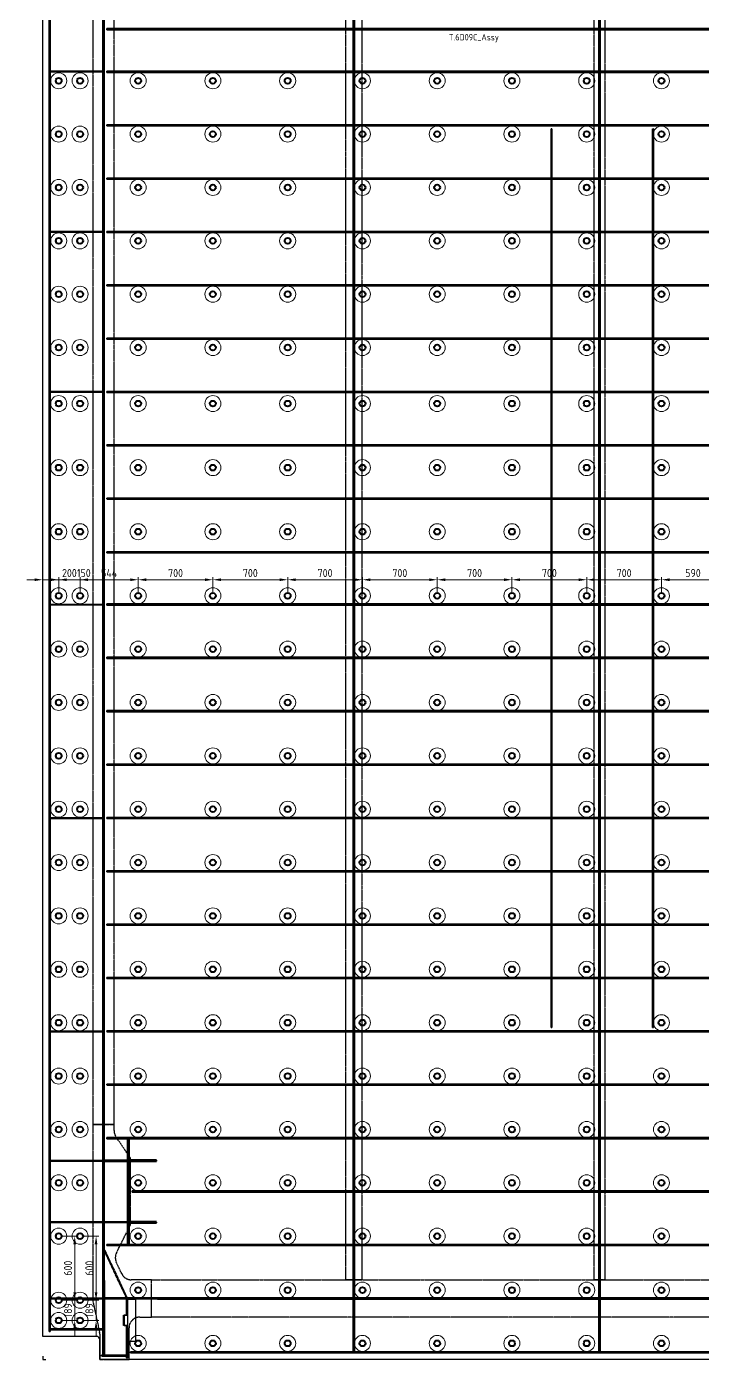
# Model space of a CAD drawing. Header units: millimetres. Extents: x -15442 to 12548, y -1071 to 35750.
# Drawn here: x -15442 to -9116, y 10174 to 22660 of the extents above; entities that cross this region are included whole.
import ezdxf

# ---------------------------------------------------------------- set-up
doc = ezdxf.new("R2010")
doc.units = ezdxf.units.MM
for name, pattern in [('AM_ISO02W050', [7.5, 6, -1.5]), ('AM_ISO08W050', [18, 12, -1.5, 3, -1.5]), ('AM_ISO09W050', [22.5, 12, -1.5, 3, -1.5, 3, -1.5])]:
    doc.linetypes.add(name, pattern=pattern)
for name, color, linetype, lineweight in [('Mechanical-AM_0', 7, 'Continuous', 40), ('Mechanical-AM_11', 3, 'AM_ISO09W050', 25), ('Mechanical-AM_3', 6, 'AM_ISO02W050', 35), ('Mechanical-AM_7', 4, 'AM_ISO08W050', 25), ('Mechanical-AM_9', 253, 'Continuous', 0)]:
    doc.layers.add(name, color=color, linetype=linetype, lineweight=lineweight)
doc.styles.add('ACISOTS', font='isocp.shx', dxfattribs={"height": 1})
doc.styles.get("Standard").update_dxf_attribs({"font": 'ISOCP.SHX'})
doc.dimstyles.new('AM_ISO', dxfattribs={"dimtxt": 3, "dimasz": 3, "dimexe": 1, "dimexo": 1, "dimgap": 1, "dimtad": 1, "dimdec": 0, "dimdsep": 46, "dimtxsty": 'Standard', "dimcen": 0, "dimclrd": 256, "dimclre": 256, "dimclrt": 2, "dimadec": 0, "dimazin": 2, "dimtp": 0.1, "dimtm": 0.1, "dimtfac": 0.71, "dimtdec": 0, "dimtmove": 0, "dimatfit": 3, "dimfxl": 1, "dimtzin": 0, "dimlwd": -1, "dimlwe": -1, "dimarcsym": 1})

# ---------------------------------------------------------------- blocks, each defined once
blk = doc.blocks.new('cover in closed box DN90xSCH40')
for points in [[(30, 51), (5, 51), (5, 45), (30, 45)], [(36, -48), (36, 48), (30, 48), (30, -48)], [(30, -45), (5, -45), (5, -51), (30, -51)]]:
    blk.add_lwpolyline(points, close=True)
for points in [[(5, 51), (2, 51), (5, 48)], [(30, 48), (30, 51), (33, 48)], [(5, -51), (5, -48), (2, -51)], [(30, -48), (30, -51), (33, -48)]]:
    blk.add_solid(points)
blk = doc.blocks.new('*D1495')
at = {"layer": 'Defpoints', "color": 0, "transparency": 16777216}
for p in [(-15142, 17478), (-15292, 17328), (-15142, 17328)]:
    blk.add_point(p, dxfattribs=at)
at = {"layer": 'Mechanical-AM_9', "transparency": 16777216}
for p, q in [((-15292, 17353), (-15292, 17503)), ((-15142, 17353), (-15142, 17503)), ((-15367, 17478), (-15442, 17478)), ((-15292, 17478), (-15142, 17478)), ((-15067, 17478), (-14822, 17478))]:
    blk.add_line(p, q, dxfattribs=at)
for points in [[(-15367, 17491), (-15367, 17466), (-15292, 17478)], [(-15067, 17491), (-15067, 17466), (-15142, 17478)]]:
    blk.add_solid(points, dxfattribs=at)
at = {"layer": 'Mechanical-AM_9', "color": 2, "transparency": 16777216, "insert": (-14907, 17541), "char_height": 75, "attachment_point": 5}
blk.add_mtext('150', dxfattribs=at)
blk = doc.blocks.new('*D1496')
at = {"layer": 'Defpoints', "color": 0, "transparency": 16777216}
for p in [(-14942, 17478), (-15142, 17328), (-14942, 17328)]:
    blk.add_point(p, dxfattribs=at)
at = {"layer": 'Mechanical-AM_9', "transparency": 16777216}
for p, q in [((-15142, 17353), (-15142, 17503)), ((-14942, 17353), (-14942, 17503)), ((-15217, 17478), (-15292, 17478)), ((-15142, 17478), (-14942, 17478)), ((-14867, 17478), (-14792, 17478))]:
    blk.add_line(p, q, dxfattribs=at)
for points in [[(-15217, 17491), (-15217, 17466), (-15142, 17478)], [(-14867, 17491), (-14867, 17466), (-14942, 17478)]]:
    blk.add_solid(points, dxfattribs=at)
at = {"layer": 'Mechanical-AM_9', "color": 2, "transparency": 16777216, "insert": (-15042, 17541), "char_height": 75, "attachment_point": 5}
blk.add_mtext('200', dxfattribs=at)
blk = doc.blocks.new('*D1497')
at = {"layer": 'Defpoints', "color": 0, "transparency": 16777216}
for p in [(-14398, 17478), (-14942, 17328), (-14398, 17328)]:
    blk.add_point(p, dxfattribs=at)
at = {"layer": 'Mechanical-AM_9', "transparency": 16777216}
for p, q in [((-14942, 17353), (-14942, 17503)), ((-14398, 17353), (-14398, 17503)), ((-14867, 17478), (-14473, 17478))]:
    blk.add_line(p, q, dxfattribs=at)
for points in [[(-14867, 17491), (-14867, 17466), (-14942, 17478)], [(-14473, 17491), (-14473, 17466), (-14398, 17478)]]:
    blk.add_solid(points, dxfattribs=at)
at = {"layer": 'Mechanical-AM_9', "color": 2, "transparency": 16777216, "insert": (-14670, 17541), "char_height": 75, "attachment_point": 5}
blk.add_mtext('544', dxfattribs=at)
blk = doc.blocks.new('*D1498')
at = {"layer": 'Defpoints', "color": 0, "transparency": 16777216}
for p in [(-13698, 17478), (-14398, 17328), (-13698, 17328)]:
    blk.add_point(p, dxfattribs=at)
at = {"layer": 'Mechanical-AM_9', "transparency": 16777216}
for p, q in [((-14398, 17353), (-14398, 17503)), ((-13698, 17353), (-13698, 17503)), ((-14323, 17478), (-13773, 17478))]:
    blk.add_line(p, q, dxfattribs=at)
for points in [[(-14323, 17491), (-14323, 17466), (-14398, 17478)], [(-13773, 17491), (-13773, 17466), (-13698, 17478)]]:
    blk.add_solid(points, dxfattribs=at)
at = {"layer": 'Mechanical-AM_9', "color": 2, "transparency": 16777216, "insert": (-14048, 17541), "char_height": 75, "attachment_point": 5}
blk.add_mtext('700', dxfattribs=at)
blk = doc.blocks.new('*D1499')
at = {"layer": 'Defpoints', "color": 0, "transparency": 16777216}
for p in [(-12998, 17478), (-13698, 17328), (-12998, 17328)]:
    blk.add_point(p, dxfattribs=at)
at = {"layer": 'Mechanical-AM_9', "transparency": 16777216}
for p, q in [((-13698, 17353), (-13698, 17503)), ((-12998, 17353), (-12998, 17503)), ((-13623, 17478), (-13073, 17478))]:
    blk.add_line(p, q, dxfattribs=at)
for points in [[(-13623, 17491), (-13623, 17466), (-13698, 17478)], [(-13073, 17491), (-13073, 17466), (-12998, 17478)]]:
    blk.add_solid(points, dxfattribs=at)
at = {"layer": 'Mechanical-AM_9', "color": 2, "transparency": 16777216, "insert": (-13348, 17541), "char_height": 75, "attachment_point": 5}
blk.add_mtext('700', dxfattribs=at)
blk = doc.blocks.new('*D1500')
at = {"layer": 'Defpoints', "color": 0, "transparency": 16777216}
for p in [(-12298, 17478), (-12998, 17328), (-12298, 17328)]:
    blk.add_point(p, dxfattribs=at)
at = {"layer": 'Mechanical-AM_9', "transparency": 16777216}
for p, q in [((-12998, 17353), (-12998, 17503)), ((-12298, 17353), (-12298, 17503)), ((-12923, 17478), (-12373, 17478))]:
    blk.add_line(p, q, dxfattribs=at)
for points in [[(-12923, 17491), (-12923, 17466), (-12998, 17478)], [(-12373, 17491), (-12373, 17466), (-12298, 17478)]]:
    blk.add_solid(points, dxfattribs=at)
at = {"layer": 'Mechanical-AM_9', "color": 2, "transparency": 16777216, "insert": (-12648, 17541), "char_height": 75, "attachment_point": 5}
blk.add_mtext('700', dxfattribs=at)
blk = doc.blocks.new('*D1501')
at = {"layer": 'Defpoints', "color": 0, "transparency": 16777216}
for p in [(-11598, 17478), (-12298, 17328), (-11598, 17328)]:
    blk.add_point(p, dxfattribs=at)
at = {"layer": 'Mechanical-AM_9', "transparency": 16777216}
for p, q in [((-12298, 17353), (-12298, 17503)), ((-11598, 17353), (-11598, 17503)), ((-12223, 17478), (-11673, 17478))]:
    blk.add_line(p, q, dxfattribs=at)
for points in [[(-12223, 17491), (-12223, 17466), (-12298, 17478)], [(-11673, 17491), (-11673, 17466), (-11598, 17478)]]:
    blk.add_solid(points, dxfattribs=at)
at = {"layer": 'Mechanical-AM_9', "color": 2, "transparency": 16777216, "insert": (-11948, 17541), "char_height": 75, "attachment_point": 5}
blk.add_mtext('700', dxfattribs=at)
blk = doc.blocks.new('*D1502')
at = {"layer": 'Defpoints', "color": 0, "transparency": 16777216}
for p in [(-10898, 17478), (-11598, 17328), (-10898, 17328)]:
    blk.add_point(p, dxfattribs=at)
at = {"layer": 'Mechanical-AM_9', "transparency": 16777216}
for p, q in [((-11598, 17353), (-11598, 17503)), ((-10898, 17353), (-10898, 17503)), ((-11523, 17478), (-10973, 17478))]:
    blk.add_line(p, q, dxfattribs=at)
for points in [[(-11523, 17491), (-11523, 17466), (-11598, 17478)], [(-10973, 17491), (-10973, 17466), (-10898, 17478)]]:
    blk.add_solid(points, dxfattribs=at)
at = {"layer": 'Mechanical-AM_9', "color": 2, "transparency": 16777216, "insert": (-11248, 17541), "char_height": 75, "attachment_point": 5}
blk.add_mtext('700', dxfattribs=at)
blk = doc.blocks.new('*D1503')
at = {"layer": 'Defpoints', "color": 0, "transparency": 16777216}
for p in [(-10198, 17478), (-10898, 17328), (-10198, 17328)]:
    blk.add_point(p, dxfattribs=at)
at = {"layer": 'Mechanical-AM_9', "transparency": 16777216}
for p, q in [((-10898, 17353), (-10898, 17503)), ((-10198, 17353), (-10198, 17503)), ((-10823, 17478), (-10273, 17478))]:
    blk.add_line(p, q, dxfattribs=at)
for points in [[(-10823, 17491), (-10823, 17466), (-10898, 17478)], [(-10273, 17491), (-10273, 17466), (-10198, 17478)]]:
    blk.add_solid(points, dxfattribs=at)
at = {"layer": 'Mechanical-AM_9', "color": 2, "transparency": 16777216, "insert": (-10548, 17541), "char_height": 75, "attachment_point": 5}
blk.add_mtext('700', dxfattribs=at)
blk = doc.blocks.new('*D1504')
at = {"layer": 'Defpoints', "color": 0, "transparency": 16777216}
for p in [(-9498, 17478), (-10198, 17328), (-9498, 17328)]:
    blk.add_point(p, dxfattribs=at)
at = {"layer": 'Mechanical-AM_9', "transparency": 16777216}
for p, q in [((-10198, 17353), (-10198, 17503)), ((-9498, 17353), (-9498, 17503)), ((-10123, 17478), (-9573, 17478))]:
    blk.add_line(p, q, dxfattribs=at)
for points in [[(-10123, 17491), (-10123, 17466), (-10198, 17478)], [(-9573, 17491), (-9573, 17466), (-9498, 17478)]]:
    blk.add_solid(points, dxfattribs=at)
at = {"layer": 'Mechanical-AM_9', "color": 2, "transparency": 16777216, "insert": (-9848, 17541), "char_height": 75, "attachment_point": 5}
blk.add_mtext('700', dxfattribs=at)
blk = doc.blocks.new('*D1505')
at = {"layer": 'Defpoints', "color": 0, "transparency": 16777216}
for p in [(-8908, 17478), (-9498, 17328), (-8908, 17328)]:
    blk.add_point(p, dxfattribs=at)
at = {"layer": 'Mechanical-AM_9', "transparency": 16777216}
for p, q in [((-9498, 17353), (-9498, 17503)), ((-8908, 17353), (-8908, 17503)), ((-9423, 17478), (-8983, 17478))]:
    blk.add_line(p, q, dxfattribs=at)
for points in [[(-9423, 17491), (-9423, 17466), (-9498, 17478)], [(-8983, 17491), (-8983, 17466), (-8908, 17478)]]:
    blk.add_solid(points, dxfattribs=at)
at = {"layer": 'Mechanical-AM_9', "color": 2, "transparency": 16777216, "insert": (-9203, 17541), "char_height": 75, "attachment_point": 5}
blk.add_mtext('590', dxfattribs=at)
blk = doc.blocks.new('*D1552')
at = {"layer": 'Defpoints', "color": 0, "transparency": 16777216}
for p in [(-15142, 11328), (-15142, 10728), (-14992, 10728)]:
    blk.add_point(p, dxfattribs=at)
at = {"layer": 'Mechanical-AM_9', "transparency": 16777216}
for p, q in [((-15117, 11328), (-14967, 11328)), ((-14992, 11253), (-14992, 10803)), ((-15117, 10728), (-14967, 10728))]:
    blk.add_line(p, q, dxfattribs=at)
for points in [[(-15005, 11253), (-14980, 11253), (-14992, 11328)], [(-15005, 10803), (-14980, 10803), (-14992, 10728)]]:
    blk.add_solid(points, dxfattribs=at)
at = {"layer": 'Mechanical-AM_9', "color": 2, "transparency": 16777216, "insert": (-15055, 11028), "char_height": 75, "attachment_point": 5, "rotation": 90}
blk.add_mtext('600', dxfattribs=at)
blk = doc.blocks.new('*D1553')
at = {"layer": 'Defpoints', "color": 0, "transparency": 16777216}
for p in [(-15142, 10728), (-15142, 10539), (-14992, 10539)]:
    blk.add_point(p, dxfattribs=at)
at = {"layer": 'Mechanical-AM_9', "transparency": 16777216}
for p, q in [((-14992, 10803), (-14992, 10878)), ((-15117, 10728), (-14967, 10728)), ((-14992, 10728), (-14992, 10539)), ((-15117, 10539), (-14967, 10539)), ((-14992, 10464), (-14992, 10389))]:
    blk.add_line(p, q, dxfattribs=at)
for points in [[(-15005, 10803), (-14980, 10803), (-14992, 10728)], [(-15005, 10464), (-14980, 10464), (-14992, 10539)]]:
    blk.add_solid(points, dxfattribs=at)
at = {"layer": 'Mechanical-AM_9', "color": 2, "transparency": 16777216, "insert": (-15055, 10634), "char_height": 75, "attachment_point": 5, "rotation": 90}
blk.add_mtext('189', dxfattribs=at)
blk = doc.blocks.new('*D1492')
at = {"layer": 'Defpoints', "color": 0, "transparency": 16777216}
for p in [(-14942, 11328), (-14942, 10728), (-14792, 10728)]:
    blk.add_point(p, dxfattribs=at)
at = {"layer": 'Mechanical-AM_9', "transparency": 16777216}
for p, q in [((-14917, 11328), (-14767, 11328)), ((-14792, 11253), (-14792, 10803)), ((-14917, 10728), (-14767, 10728))]:
    blk.add_line(p, q, dxfattribs=at)
for points in [[(-14805, 11253), (-14780, 11253), (-14792, 11328)], [(-14805, 10803), (-14780, 10803), (-14792, 10728)]]:
    blk.add_solid(points, dxfattribs=at)
at = {"layer": 'Mechanical-AM_9', "color": 2, "transparency": 16777216, "insert": (-14855, 11028), "char_height": 75, "attachment_point": 5, "rotation": 90}
blk.add_mtext('600', dxfattribs=at)
blk = doc.blocks.new('*D1493')
at = {"layer": 'Defpoints', "color": 0, "transparency": 16777216}
for p in [(-14942, 10728), (-14942, 10539), (-14792, 10539)]:
    blk.add_point(p, dxfattribs=at)
at = {"layer": 'Mechanical-AM_9', "transparency": 16777216}
for p, q in [((-14792, 10803), (-14792, 10878)), ((-14917, 10728), (-14767, 10728)), ((-14792, 10728), (-14792, 10539)), ((-14917, 10539), (-14767, 10539)), ((-14792, 10464), (-14792, 10389))]:
    blk.add_line(p, q, dxfattribs=at)
for points in [[(-14805, 10803), (-14780, 10803), (-14792, 10728)], [(-14805, 10464), (-14780, 10464), (-14792, 10539)]]:
    blk.add_solid(points, dxfattribs=at)
at = {"layer": 'Mechanical-AM_9', "color": 2, "transparency": 16777216, "insert": (-14855, 10634), "char_height": 75, "attachment_point": 5, "rotation": 90}
blk.add_mtext('189', dxfattribs=at)
blk = doc.blocks.new('PNL_01_2_2_L.H_2', base_point=(-15292.1, 10174.2))
for centre in [(-15142.1, 22153.3), (-14942.1, 22153.3), (-14398.2, 22153.3), (-13698.2, 22153.3), (-12998.2, 22153.3), (-12298.2, 22153.3), (-11598.2, 22153.3), (-10898.2, 22153.3), (-10198.2, 22153.3), (-9498.2, 22153.3), (-15142.1, 21653.3), (-14942.1, 21653.3), (-14398.2, 21653.3), (-13698.2, 21653.3), (-12998.2, 21653.3), (-12298.2, 21653.3), (-11598.2, 21653.3), (-10898.2, 21653.3), (-10198.2, 21653.3), (-9498.2, 21653.3), (-15142.1, 21153.3), (-14942.1, 21153.3), (-14398.2, 21153.3), (-13698.2, 21153.3), (-12998.2, 21153.3), (-12298.2, 21153.3), (-11598.2, 21153.3), (-10898.2, 21153.3), (-10198.2, 21153.3), (-9498.2, 21153.3), (-15142.1, 20653.3), (-14942.1, 20653.3), (-14398.2, 20653.3), (-13698.2, 20653.3), (-12998.2, 20653.3), (-12298.2, 20653.3), (-11598.2, 20653.3), (-10898.2, 20653.3), (-10198.2, 20653.3), (-9498.2, 20653.3), (-15142.1, 20153.3), (-14942.1, 20153.3), (-14398.2, 20153.3), (-13698.2, 20153.3), (-12998.2, 20153.3), (-12298.2, 20153.3), (-11598.2, 20153.3), (-10898.2, 20153.3), (-10198.2, 20153.3), (-9498.2, 20153.3), (-15142.1, 19653.3), (-14942.1, 19653.3), (-14398.2, 19653.3), (-13698.2, 19653.3), (-12998.2, 19653.3), (-12298.2, 19653.3), (-11598.2, 19653.3), (-10898.2, 19653.3), (-10198.2, 19653.3), (-9498.2, 19653.3), (-15142.1, 19128.3), (-14942.1, 19128.3), (-14398.2, 19128.3), (-13698.2, 19128.3), (-12998.2, 19128.3), (-12298.2, 19128.3), (-11598.2, 19128.3), (-10898.2, 19128.3), (-10198.2, 19128.3), (-9498.2, 19128.3), (-15142.1, 18528.3), (-14942.1, 18528.3), (-14398.2, 18528.3), (-13698.2, 18528.3), (-12998.2, 18528.3), (-12298.2, 18528.3), (-11598.2, 18528.3), (-10898.2, 18528.3), (-10198.2, 18528.3), (-9498.2, 18528.3), (-15142.1, 17928.3), (-14942.1, 17928.3), (-14398.2, 17928.3), (-13698.2, 17928.3), (-12998.2, 17928.3), (-12298.2, 17928.3), (-11598.2, 17928.3), (-10898.2, 17928.3), (-10198.2, 17928.3), (-9498.2, 17928.3), (-15142.1, 17328.3), (-14942.1, 17328.3), (-14398.2, 17328.3), (-13698.2, 17328.3), (-12998.2, 17328.3), (-12298.2, 17328.3), (-11598.2, 17328.3), (-10898.2, 17328.3), (-10198.2, 17328.3), (-9498.2, 17328.3), (-15142.1, 16828.3), (-14942.1, 16828.3), (-14398.2, 16828.3), (-13698.2, 16828.3), (-12998.2, 16828.3), (-12298.2, 16828.3), (-11598.2, 16828.3), (-10898.2, 16828.3), (-10198.2, 16828.3), (-9498.2, 16828.3), (-15142.1, 16328.3), (-14942.1, 16328.3), (-14398.2, 16328.3), (-13698.2, 16328.3), (-12998.2, 16328.3), (-12298.2, 16328.3), (-11598.2, 16328.3), (-10898.2, 16328.3), (-10198.2, 16328.3), (-9498.2, 16328.3), (-15142.1, 15828.3), (-14942.1, 15828.3), (-14398.2, 15828.3), (-13698.2, 15828.3), (-12998.2, 15828.3), (-12298.2, 15828.3), (-11598.2, 15828.3), (-10898.2, 15828.3), (-10198.2, 15828.3), (-9498.2, 15828.3), (-15142.1, 15328.3), (-14942.1, 15328.3), (-14398.2, 15328.3), (-13698.2, 15328.3), (-12998.2, 15328.3), (-12298.2, 15328.3), (-11598.2, 15328.3), (-10898.2, 15328.3), (-10198.2, 15328.3), (-9498.2, 15328.3), (-15142.1, 14828.3), (-14942.1, 14828.3), (-14398.2, 14828.3), (-13698.2, 14828.3), (-12998.2, 14828.3), (-12298.2, 14828.3), (-11598.2, 14828.3), (-10898.2, 14828.3), (-10198.2, 14828.3), (-9498.2, 14828.3), (-15142.1, 14328.3), (-14942.1, 14328.3), (-14398.2, 14328.3), (-13698.2, 14328.3), (-12998.2, 14328.3), (-12298.2, 14328.3), (-11598.2, 14328.3), (-10898.2, 14328.3), (-10198.2, 14328.3), (-9498.2, 14328.3), (-15142.1, 13828.3), (-14942.1, 13828.3), (-14398.2, 13828.3), (-13698.2, 13828.3), (-12998.2, 13828.3), (-12298.2, 13828.3), (-11598.2, 13828.3), (-10898.2, 13828.3), (-10198.2, 13828.3), (-9498.2, 13828.3), (-15142.1, 13328.3), (-14942.1, 13328.3), (-14398.2, 13328.3), (-13698.2, 13328.3), (-12998.2, 13328.3), (-12298.2, 13328.3), (-11598.2, 13328.3), (-10898.2, 13328.3), (-10198.2, 13328.3), (-9498.2, 13328.3), (-15142.1, 12828.3), (-14942.1, 12828.3), (-14398.2, 12828.3), (-13698.2, 12828.3), (-12998.2, 12828.3), (-12298.2, 12828.3), (-11598.2, 12828.3), (-10898.2, 12828.3), (-10198.2, 12828.3), (-9498.2, 12828.3), (-15142.1, 12328.3), (-14942.1, 12328.3), (-14398.2, 12328.3), (-13698.2, 12328.3), (-12998.2, 12328.3), (-12298.2, 12328.3), (-11598.2, 12328.3), (-10898.2, 12328.3), (-10198.2, 12328.3), (-9498.2, 12328.3), (-15142.1, 11828.3), (-14942.1, 11828.3), (-14398.2, 11828.3), (-13698.2, 11828.3), (-12998.2, 11828.3), (-12298.2, 11828.3), (-11598.2, 11828.3), (-10898.2, 11828.3), (-10198.2, 11828.3), (-9498.2, 11828.3), (-15142.1, 11328.3), (-14942.1, 11328.3), (-14398.2, 11328.3), (-13698.2, 11328.3), (-12998.2, 11328.3), (-12298.2, 11328.3), (-11598.2, 11328.3), (-10898.2, 11328.3), (-10198.2, 11328.3), (-9498.2, 11328.3), (-14398.2, 10823.3), (-13698.2, 10823.3), (-12998.2, 10823.3), (-12298.2, 10823.3), (-11598.2, 10823.3), (-10898.2, 10823.3), (-10198.2, 10823.3), (-9498.2, 10823.3), (-14398.2, 10324.2), (-13698.2, 10324.2), (-12998.2, 10324.2), (-12298.2, 10324.2), (-11598.2, 10324.2), (-10898.2, 10324.2), (-10198.2, 10324.2), (-9498.2, 10324.2)]:
    blk.add_circle(centre, 27.5)
at = {"color": 4}
for centre in [(-15142.1, 10728.3), (-14942.1, 10728.3), (-15142.1, 10539.2), (-14942.1, 10539.2)]:
    blk.add_circle(centre, 27.5, dxfattribs=at)
at = {"layer": 'Mechanical-AM_9'}
for centre in [(-15142.1, 22153.3), (-14942.1, 22153.3), (-14398.2, 22153.3), (-13698.2, 22153.3), (-12998.2, 22153.3), (-12298.2, 22153.3), (-11598.2, 22153.3), (-10898.2, 22153.3), (-10198.2, 22153.3), (-9498.2, 22153.3), (-15142.1, 21653.3), (-14942.1, 21653.3), (-14398.2, 21653.3), (-13698.2, 21653.3), (-12998.2, 21653.3), (-12298.2, 21653.3), (-11598.2, 21653.3), (-10898.2, 21653.3), (-10198.2, 21653.3), (-9498.2, 21653.3), (-15142.1, 21153.3), (-14942.1, 21153.3), (-14398.2, 21153.3), (-13698.2, 21153.3), (-12998.2, 21153.3), (-12298.2, 21153.3), (-11598.2, 21153.3), (-10898.2, 21153.3), (-10198.2, 21153.3), (-9498.2, 21153.3), (-15142.1, 20653.3), (-14942.1, 20653.3), (-14398.2, 20653.3), (-13698.2, 20653.3), (-12998.2, 20653.3), (-12298.2, 20653.3), (-11598.2, 20653.3), (-10898.2, 20653.3), (-10198.2, 20653.3), (-9498.2, 20653.3), (-15142.1, 20153.3), (-14942.1, 20153.3), (-14398.2, 20153.3), (-13698.2, 20153.3), (-12998.2, 20153.3), (-12298.2, 20153.3), (-11598.2, 20153.3), (-10898.2, 20153.3), (-10198.2, 20153.3), (-9498.2, 20153.3), (-15142.1, 19653.3), (-14942.1, 19653.3), (-14398.2, 19653.3), (-13698.2, 19653.3), (-12998.2, 19653.3), (-12298.2, 19653.3), (-11598.2, 19653.3), (-10898.2, 19653.3), (-10198.2, 19653.3), (-9498.2, 19653.3), (-15142.1, 19128.3), (-14942.1, 19128.3), (-14398.2, 19128.3), (-13698.2, 19128.3), (-12998.2, 19128.3), (-12298.2, 19128.3), (-11598.2, 19128.3), (-10898.2, 19128.3), (-10198.2, 19128.3), (-9498.2, 19128.3), (-15142.1, 18528.3), (-14942.1, 18528.3), (-14398.2, 18528.3), (-13698.2, 18528.3), (-12998.2, 18528.3), (-12298.2, 18528.3), (-11598.2, 18528.3), (-10898.2, 18528.3), (-10198.2, 18528.3), (-9498.2, 18528.3), (-15142.1, 17928.3), (-14942.1, 17928.3), (-14398.2, 17928.3), (-13698.2, 17928.3), (-12998.2, 17928.3), (-12298.2, 17928.3), (-11598.2, 17928.3), (-10898.2, 17928.3), (-10198.2, 17928.3), (-9498.2, 17928.3), (-15142.1, 17328.3), (-14942.1, 17328.3), (-14398.2, 17328.3), (-13698.2, 17328.3), (-12998.2, 17328.3), (-12298.2, 17328.3), (-11598.2, 17328.3), (-10898.2, 17328.3), (-10198.2, 17328.3), (-9498.2, 17328.3), (-15142.1, 16828.3), (-14942.1, 16828.3), (-14398.2, 16828.3), (-13698.2, 16828.3), (-12998.2, 16828.3), (-12298.2, 16828.3), (-11598.2, 16828.3), (-10898.2, 16828.3), (-10198.2, 16828.3), (-9498.2, 16828.3), (-15142.1, 16328.3), (-14942.1, 16328.3), (-14398.2, 16328.3), (-13698.2, 16328.3), (-12998.2, 16328.3), (-12298.2, 16328.3), (-11598.2, 16328.3), (-10898.2, 16328.3), (-10198.2, 16328.3), (-9498.2, 16328.3), (-15142.1, 15828.3), (-14942.1, 15828.3), (-14398.2, 15828.3), (-13698.2, 15828.3), (-12998.2, 15828.3), (-12298.2, 15828.3), (-11598.2, 15828.3), (-10898.2, 15828.3), (-10198.2, 15828.3), (-9498.2, 15828.3), (-15142.1, 15328.3), (-14942.1, 15328.3), (-14398.2, 15328.3), (-13698.2, 15328.3), (-12998.2, 15328.3), (-12298.2, 15328.3), (-11598.2, 15328.3), (-10898.2, 15328.3), (-10198.2, 15328.3), (-9498.2, 15328.3), (-15142.1, 14828.3), (-14942.1, 14828.3), (-14398.2, 14828.3), (-13698.2, 14828.3), (-12998.2, 14828.3), (-12298.2, 14828.3), (-11598.2, 14828.3), (-10898.2, 14828.3), (-10198.2, 14828.3), (-9498.2, 14828.3), (-15142.1, 14328.3), (-14942.1, 14328.3), (-14398.2, 14328.3), (-13698.2, 14328.3), (-12998.2, 14328.3), (-12298.2, 14328.3), (-11598.2, 14328.3), (-10898.2, 14328.3), (-10198.2, 14328.3), (-9498.2, 14328.3), (-15142.1, 13828.3), (-14942.1, 13828.3), (-14398.2, 13828.3), (-13698.2, 13828.3), (-12998.2, 13828.3), (-12298.2, 13828.3), (-11598.2, 13828.3), (-10898.2, 13828.3), (-10198.2, 13828.3), (-9498.2, 13828.3), (-15142.1, 13328.3), (-14942.1, 13328.3), (-14398.2, 13328.3), (-13698.2, 13328.3), (-12998.2, 13328.3), (-12298.2, 13328.3), (-11598.2, 13328.3), (-10898.2, 13328.3), (-10198.2, 13328.3), (-9498.2, 13328.3), (-15142.1, 12828.3), (-14942.1, 12828.3), (-14398.2, 12828.3), (-13698.2, 12828.3), (-12998.2, 12828.3), (-12298.2, 12828.3), (-11598.2, 12828.3), (-10898.2, 12828.3), (-10198.2, 12828.3), (-9498.2, 12828.3), (-15142.1, 12328.3), (-14942.1, 12328.3), (-14398.2, 12328.3), (-13698.2, 12328.3), (-12998.2, 12328.3), (-12298.2, 12328.3), (-11598.2, 12328.3), (-10898.2, 12328.3), (-10198.2, 12328.3), (-9498.2, 12328.3), (-15142.1, 11828.3), (-14942.1, 11828.3), (-14398.2, 11828.3), (-13698.2, 11828.3), (-12998.2, 11828.3), (-12298.2, 11828.3), (-11598.2, 11828.3), (-10898.2, 11828.3), (-10198.2, 11828.3), (-9498.2, 11828.3), (-15142.1, 11328.3), (-14942.1, 11328.3), (-14398.2, 11328.3), (-13698.2, 11328.3), (-12998.2, 11328.3), (-12298.2, 11328.3), (-11598.2, 11328.3), (-10898.2, 11328.3), (-10198.2, 11328.3), (-9498.2, 11328.3), (-14398.2, 10823.3), (-13698.2, 10823.3), (-12998.2, 10823.3), (-12298.2, 10823.3), (-11598.2, 10823.3), (-10898.2, 10823.3), (-10198.2, 10823.3), (-9498.2, 10823.3), (-15142.1, 10728.3), (-14942.1, 10728.3), (-15142.1, 10539.2), (-14942.1, 10539.2), (-14398.2, 10324.2), (-13698.2, 10324.2), (-12998.2, 10324.2), (-12298.2, 10324.2), (-11598.2, 10324.2), (-10898.2, 10324.2), (-10198.2, 10324.2), (-9498.2, 10324.2)]:
    blk.add_circle(centre, 75, dxfattribs=at)
for p1, p2, picture, middle in [((-15292.1, 17328.3), (-15142.1, 17328.3), '*D1495', (-14907.1, 17540.8)), ((-15142.1, 17328.3), (-14942.1, 17328.3), '*D1496', (-15042.1, 17540.8)), ((-14942.1, 17328.3), (-14398.2, 17328.3), '*D1497', (-14670.2, 17540.8)), ((-14398.2, 17328.3), (-13698.2, 17328.3), '*D1498', (-14048.2, 17540.8)), ((-13698.2, 17328.3), (-12998.2, 17328.3), '*D1499', (-13348.2, 17540.8)), ((-12998.2, 17328.3), (-12298.2, 17328.3), '*D1500', (-12648.2, 17540.8)), ((-12298.2, 17328.3), (-11598.2, 17328.3), '*D1501', (-11948.2, 17540.8)), ((-11598.2, 17328.3), (-10898.2, 17328.3), '*D1502', (-11248.2, 17540.8)), ((-10898.2, 17328.3), (-10198.2, 17328.3), '*D1503', (-10548.2, 17540.8)), ((-10198.2, 17328.3), (-9498.2, 17328.3), '*D1504', (-9848.2, 17540.8)), ((-9498.2, 17328.3), (-8908.2, 17328.3), '*D1505', (-9203.2, 17540.8)), ((-15142.1, 11328.3), (-15142.1, 10728.3), '*D1552', (-15054.6, 11028.3)), ((-14942.1, 11328.3), (-14942.1, 10728.3), '*D1492', (-14854.6, 11028.3)), ((-15142.1, 10728.3), (-15142.1, 10539.2), '*D1553', (-15054.6, 10633.8)), ((-14942.1, 10728.3), (-14942.1, 10539.2), '*D1493', (-14854.6, 10633.8))]:
    dim = blk.add_aligned_dim(p1=p1, p2=p2, distance=150, dimstyle='AM_ISO', override={"dimscale": 25}, dxfattribs=at)
    dim.commit()
    dim.dimension.update_dxf_attribs({"geometry": picture, "text_midpoint": middle})

msp = doc.modelspace()

# ---------------------------------------------------------------- linework, layer by layer
msp.add_lwpolyline([(-14757.1, 24404.2), (-3107.1, 24404.2), (-3107.1, 23959.2, 0.4142136), (-3077.1, 23929.2), (-2522.1, 23929.2), (-2522.1, 10389.2), (-3077.1, 10389.2, 0.4142136), (-3107.1, 10359.2), (-3107.1, 10174.2), (-14757.1, 10174.2), (-14757.1, 10359.2, 0.4142136), (-14787.1, 10389.2), (-15292.1, 10389.2), (-15292.1, 23929.2), (-14787.1, 23929.2, 0.4142136), (-14757.1, 23959.2)], format="xyb", close=True)
msp.add_lwpolyline([(-14493.6, 10736.7), (-14422.6, 10736.7), (-14422.6, 10341.7), (-14493.6, 10341.7)], close=True)
at = {"layer": 'Mechanical-AM_0', "linetype": 'AM_ISO02W050'}
for points in [[(-12382.1, 23830.7), (-12376.1, 23830.7), (-12376.1, 10747.7), (-12382.1, 10747.7)], [(-10082.1, 23830.7), (-10076.1, 23830.7), (-10076.1, 10747.7), (-10082.1, 10747.7)], [(-14727.1, 23664.2), (-14721.1, 23664.2), (-14721.1, 10914.2), (-14727.1, 10914.2)], [(-15222.1, 22241.7), (-14727.1, 22241.7), (-14727.1, 22235.7), (-15222.1, 22235.7)], [(-15222.1, 20741.7), (-14727.1, 20741.7), (-14727.1, 20735.7), (-15222.1, 20735.7)], [(-15222.1, 19241.7), (-14727.1, 19241.7), (-14727.1, 19235.7), (-15222.1, 19235.7)], [(-15222.1, 17247.7), (-14727.1, 17247.7), (-14727.1, 17241.7), (-15222.1, 17241.7)], [(-15222.1, 15247.7), (-14727.1, 15247.7), (-14727.1, 15241.7), (-15222.1, 15241.7)], [(-15222.1, 13247.7), (-14727.1, 13247.7), (-14727.1, 13241.7), (-15222.1, 13241.7)], [(-14485.6, 11251.7), (-14495.6, 11251.7), (-14495.6, 12241.7), (-14485.6, 12241.7)], [(-15222.1, 12035.7), (-14727.1, 12035.7), (-14727.1, 12029.7), (-15222.1, 12029.7)], [(-14495.6, 12029.7), (-14495.6, 12035.7), (-14721.1, 12035.7), (-14721.1, 12029.7)], [(-14225.6, 12039.7), (-14485.6, 12039.7), (-14485.6, 12029.7), (-14225.6, 12029.7)], [(-15222.1, 11463.7), (-14727.1, 11463.7), (-14727.1, 11457.7), (-15222.1, 11457.7)], [(-14495.6, 11463.7), (-14495.6, 11457.7), (-14721.1, 11457.7), (-14721.1, 11463.7)], [(-14225.6, 11463.7), (-14485.6, 11463.7), (-14485.6, 11453.7), (-14225.6, 11453.7)], [(-14503.2, 10754.3), (-14715.7, 11206.9), (-14721.1, 11204.3), (-14508.6, 10751.7)], [(-14727.1, 10914.2), (-14717.1, 10914.2), (-14717.1, 10214.2), (-14727.1, 10214.2)], [(-15222.1, 10747.7), (-14727.1, 10747.7), (-14727.1, 10741.7), (-15222.1, 10741.7)], [(-14717.1, 10751.7), (-14217.1, 10751.7), (-14217.1, 10741.7), (-14717.1, 10741.7)], [(-14508.6, 10590.2), (-14498.6, 10590.2), (-14498.6, 10741.7), (-14508.6, 10741.7)], [(-14217.1, 10741.7), (-8811.1, 10741.7), (-8811.1, 10747.7), (-14217.1, 10747.7)], [(-12382.1, 10741.7), (-12376.1, 10741.7), (-12376.1, 10244.2), (-12382.1, 10244.2)], [(-10082.1, 10741.7), (-10076.1, 10741.7), (-10076.1, 10244.2), (-10082.1, 10244.2)], [(-14508.6, 10189.2), (-14498.6, 10189.2), (-14498.6, 10488.2), (-14508.6, 10488.2)], [(-14742.1, 10214.2), (-14508.6, 10214.2), (-14508.6, 10204.2), (-14742.1, 10204.2)]]:
    msp.add_lwpolyline(points, close=True, dxfattribs=at)
at = {"layer": 'Mechanical-AM_11', "color": 3}
for points in [[(-12304.1, 10919.7), (-12454.1, 10919.7), (-12454.1, 23658.7), (-12304.1, 23658.7)], [(-10029.1, 10919.7), (-10129.1, 10919.7), (-10129.1, 23658.7), (-10029.1, 23658.7)], [(-14624.1, 23303.7), (-14824.1, 23303.7), (-14824.1, 12374), (-14624.1, 12374)], [(-7561.1, 10569.7), (-7621.1, 10549.2), (-8901.1, 10549.2), (-8961.1, 10569.7), (-14274.6, 10569.7), (-14274.6, 10919.7), (-8961.1, 10919.7), (-8901.1, 10899.2), (-7621.1, 10899.2), (-7561.1, 10919.7), (-3589.6, 10919.7), (-3589.6, 10569.7)]]:
    msp.add_lwpolyline(points, close=True, dxfattribs=at)
msp.add_lwpolyline([(-14601.6, 11171), (-14470.6, 11433.7), (-14470.6, 12059.7), (-14607, 12261.9, -0.149477), (-14624.1, 12317.8), (-14624.1, 12374), (-14824.1, 12374), (-14824.1, 10726.7), (-14759.4, 10430.1, -0.0537484), (-14757.1, 10408.8), (-14757.1, 10174.2), (-14483.6, 10174.2), (-14483.6, 10469.7, -0.4142136), (-14383.6, 10569.7), (-14274.6, 10569.7), (-14274.6, 10919.7), (-14462.1, 10919.7, -0.2907603), (-14552.6, 10977.2), (-14602.7, 11083.9, -0.2293029)], format="xyb", close=True, dxfattribs=at)
at = {"layer": 'Mechanical-AM_3', "color": 30, "linetype": 'AM_ISO02W050'}
for points in [[(-15222.1, 10434.2), (-15222.1, 23851.7), (-15232.1, 23851.7), (-15232.1, 10434.2)], [(-3173.1, 22641.7), (-14691.1, 22641.7), (-14691.1, 22631.7), (-3173.1, 22631.7)], [(-3173.1, 22241.7), (-14691.1, 22241.7), (-14691.1, 22231.7), (-3173.1, 22231.7)], [(-3173.1, 21741.7), (-14691.1, 21741.7), (-14691.1, 21731.7), (-3173.1, 21731.7)], [(-3173.1, 21241.7), (-14691.1, 21241.7), (-14691.1, 21231.7), (-3173.1, 21231.7)], [(-3173.1, 20741.7), (-14691.1, 20741.7), (-14691.1, 20731.7), (-3173.1, 20731.7)], [(-3173.1, 20241.7), (-14691.1, 20241.7), (-14691.1, 20231.7), (-3173.1, 20231.7)], [(-3173.1, 19741.7), (-14691.1, 19741.7), (-14691.1, 19731.7), (-3173.1, 19731.7)], [(-3173.1, 19241.7), (-14691.1, 19241.7), (-14691.1, 19231.7), (-3173.1, 19231.7)], [(-3173.1, 18741.7), (-14691.1, 18741.7), (-14691.1, 18731.7), (-3173.1, 18731.7)], [(-3173.1, 18241.7), (-14691.1, 18241.7), (-14691.1, 18231.7), (-3173.1, 18231.7)], [(-3173.1, 17741.2), (-14691.1, 17741.2), (-14691.1, 17731.2), (-3173.1, 17731.2)], [(-3173.1, 17251.2), (-14691.1, 17251.2), (-14691.1, 17241.2), (-3173.1, 17241.2)], [(-3173.1, 16751.7), (-14691.1, 16751.7), (-14691.1, 16741.7), (-3173.1, 16741.7)], [(-3173.1, 16251.7), (-14691.1, 16251.7), (-14691.1, 16241.7), (-3173.1, 16241.7)], [(-3173.1, 15751.7), (-14691.1, 15751.7), (-14691.1, 15741.7), (-3173.1, 15741.7)], [(-3173.1, 15251.7), (-14691.1, 15251.7), (-14691.1, 15241.7), (-3173.1, 15241.7)], [(-3173.1, 14751.7), (-14691.1, 14751.7), (-14691.1, 14741.7), (-3173.1, 14741.7)], [(-3173.1, 14251.7), (-14691.1, 14251.7), (-14691.1, 14241.7), (-3173.1, 14241.7)], [(-3173.1, 13751.7), (-14691.1, 13751.7), (-14691.1, 13741.7), (-3173.1, 13741.7)], [(-7862.1, 13251.7), (-14691.1, 13251.7), (-14691.1, 13241.7), (-7862.1, 13241.7)], [(-3173.1, 12751.7), (-14691.1, 12751.7), (-14691.1, 12741.7), (-3173.1, 12741.7)], [(-3173.1, 12251.7), (-14691.1, 12251.7), (-14691.1, 12241.7), (-3173.1, 12241.7)], [(-3408.6, 11751.7), (-14455.6, 11751.7), (-14455.6, 11741.7), (-3408.6, 11741.7)], [(-3173.1, 11251.7), (-14691.1, 11251.7), (-14691.1, 11241.7), (-3173.1, 11241.7)], [(-14468.6, 10244.2), (-3395.6, 10244.2), (-3395.6, 10234.2), (-14468.6, 10234.2)]]:
    msp.add_lwpolyline(points, close=True, dxfattribs=at)
at = {"layer": 'Mechanical-AM_3', "color": 6, "linetype": 'AM_ISO02W050'}
for points in [[(-10532.1, 13281.7), (-10532.1, 21701.7), (-10524.1, 21701.7), (-10524.1, 13281.7)], [(-9574.1, 13281.7), (-9574.1, 21701.7), (-9582.1, 21701.7), (-9582.1, 13281.7)], [(-15222.1, 10459.2), (-14727.1, 10459.2), (-14727.1, 10449.2), (-15222.1, 10449.2)]]:
    msp.add_lwpolyline(points, close=True, dxfattribs=at)
at = {"layer": 'Mechanical-AM_7'}
msp.add_lwpolyline([(-15292.1, 10202.8), (-15292.1, 10174.2), (-15264.1, 10174.2)], dxfattribs=at)

# ---------------------------------------------------------------- block references
at = {"xscale": -1}
msp.add_blockref('cover in closed box DN90xSCH40', (-14498.6, 10539.2), dxfattribs=at)
at = {"layer": 'Mechanical-AM_0'}
msp.add_blockref('PNL_01_2_2_L.H_2', (-15292.1, 10174.2), dxfattribs=at)

# ---------------------------------------------------------------- texts
at = {"layer": 'Mechanical-AM_9', "insert": (-11489.2, 22591), "char_height": 60, "width": 700.989, "attachment_point": 1, "style": 'ACISOTS'}
msp.add_mtext('T.6D09C_Assy', dxfattribs=at)

doc.saveas('drawing.dxf')
